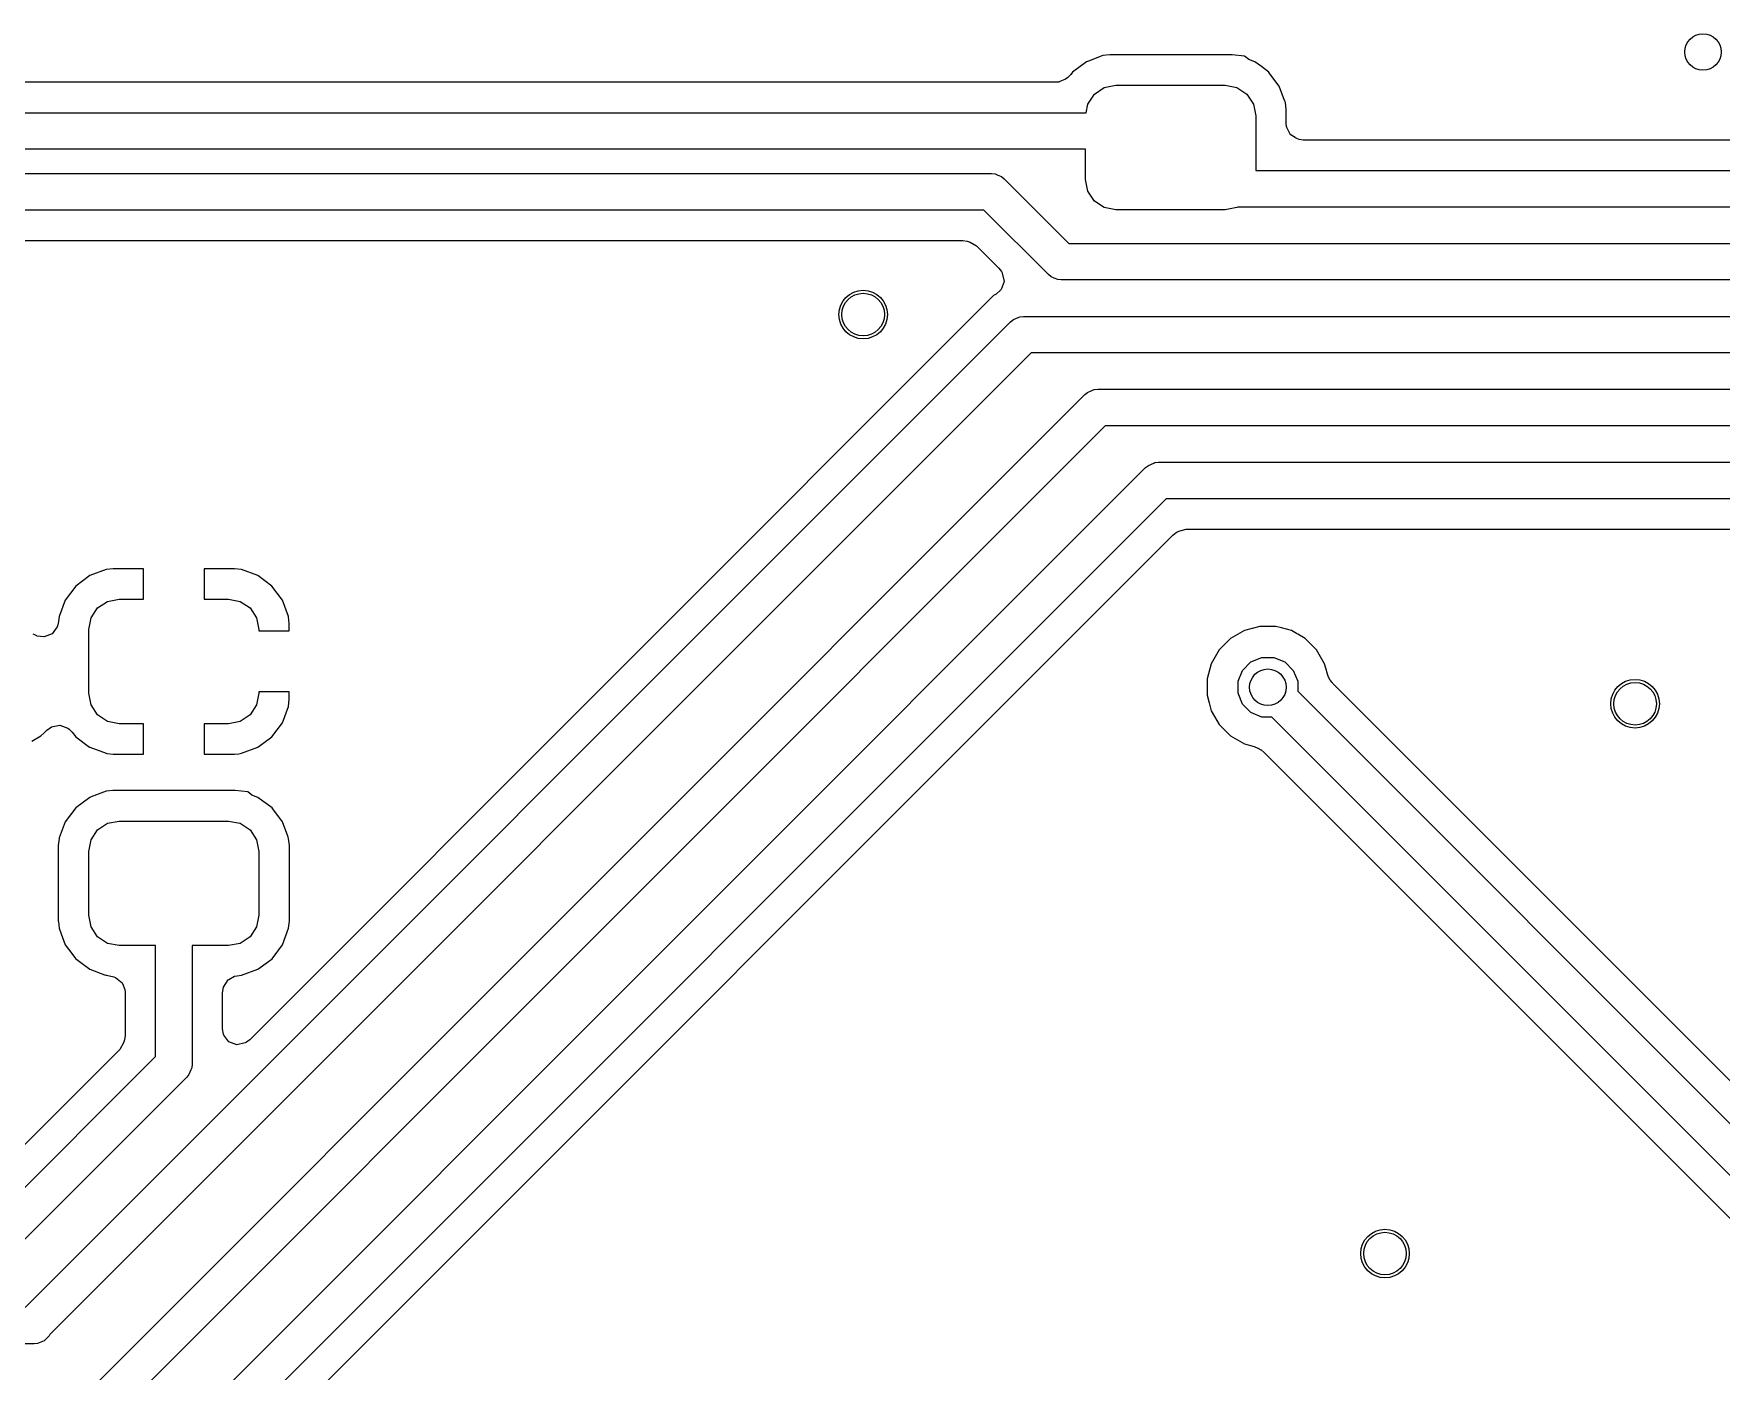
# Model space of a CAD drawing. Header units: inches. Extents: x 0.01 to 5.35, y 0.01 to 3.37.
# Drawn here: x 2.277 to 2.823, y 1.894 to 2.327 of the extents above; entities that cross this region are included whole.
import ezdxf

# ---------------------------------------------------------------- set-up
doc = ezdxf.new("R2010")
doc.units = ezdxf.units.IN
doc.header["$MEASUREMENT"] = 0
doc.layers.add('BLACK', color=250, linetype='CONTINUOUS')

msp = doc.modelspace()

# ---------------------------------------------------------------- linework, layer by layer
at = {"layer": 'BLACK', "linetype": 'CONTINUOUS'}
for p, q in [((2.61786, 2.31771), (2.61333, 2.31431)), ((2.61849, 2.31794), (2.61786, 2.31771)), ((2.61786, 2.31771), (2.61786, 2.31771)), ((2.62317, 2.31969), (2.61849, 2.31794)), ((2.62538, 2.31993), (2.62317, 2.31969)), ((2.62544, 2.31993), (2.62538, 2.31993)), ((2.62552, 2.31994), (2.62544, 2.31993)), ((2.66472, 2.31994), (2.62552, 2.31994)), ((2.62552, 2.31994), (2.62552, 2.31994)), ((2.66483, 2.31994), (2.66472, 2.31994)), ((2.66472, 2.31994), (2.66472, 2.31994)), ((2.66472, 2.31994), (2.66472, 2.31994)), ((2.66502, 2.31991), (2.66483, 2.31994)), ((2.66904, 2.31948), (2.66502, 2.31991)), ((2.67043, 2.31844), (2.66904, 2.31948)), ((2.67238, 2.31771), (2.67043, 2.31844)), ((2.6745, 2.31612), (2.67238, 2.31771)), ((2.67238, 2.31771), (2.67238, 2.31771)), ((2.67238, 2.31771), (2.67238, 2.31771)), ((2.67238, 2.31771), (2.67238, 2.31771)), ((2.61106, 2.31204), (2.60901, 2.31115)), ((2.61178, 2.31258), (2.61106, 2.31204)), ((2.61276, 2.31356), (2.61178, 2.31258)), ((2.61332, 2.31431), (2.61276, 2.31356)), ((2.61333, 2.31431), (2.61332, 2.31431)), ((2.67691, 2.31431), (2.6745, 2.31612)), ((2.67698, 2.31422), (2.67691, 2.31431)), ((2.67691, 2.31431), (2.67691, 2.31431)), ((2.68031, 2.30978), (2.67698, 2.31422)), ((2.608, 2.31104), (1.68139, 2.31104)), ((2.60886, 2.31112), (2.608, 2.31104)), ((2.60901, 2.31115), (2.60886, 2.31112)), ((2.61831, 2.304), (2.62044, 2.3072)), ((2.62044, 2.3072), (2.62364, 2.30933)), ((2.62364, 2.30933), (2.6274, 2.31008)), ((2.6274, 2.31008), (2.66283, 2.31008)), ((2.66283, 2.31008), (2.6666, 2.30933)), ((2.6666, 2.30933), (2.66979, 2.3072)), ((2.66979, 2.3072), (2.67193, 2.304)), ((2.6817, 2.30604), (2.68031, 2.30978)), ((2.68031, 2.30978), (2.68031, 2.30978)), ((2.68031, 2.30978), (2.68031, 2.30978)), ((1.68346, 2.30118), (2.61775, 2.30118)), ((2.61775, 2.30118), (2.61831, 2.304)), ((2.67193, 2.304), (2.67268, 2.30024)), ((2.68212, 2.30491), (2.6817, 2.30604)), ((2.68229, 2.30447), (2.68212, 2.30491)), ((2.68253, 2.30222), (2.68229, 2.30447)), ((2.68254, 2.30212), (2.68253, 2.30222)), ((2.68254, 2.30147), (2.68254, 2.30212)), ((2.68254, 2.30212), (2.68254, 2.30212)), ((2.68254, 2.29775), (2.68254, 2.30147)), ((2.67268, 2.30024), (2.67268, 2.28248)), ((2.68265, 2.29671), (2.68254, 2.29775)), ((2.68272, 2.29641), (2.68265, 2.29671)), ((2.6838, 2.29425), (2.68272, 2.29641)), ((2.68384, 2.2942), (2.6838, 2.29425)), ((2.68543, 2.29318), (2.68384, 2.2942)), ((2.68548, 2.29312), (2.68543, 2.29318)), ((2.68557, 2.29309), (2.68548, 2.29312)), ((2.68616, 2.29271), (2.68557, 2.29309)), ((2.68675, 2.29254), (2.68616, 2.29271)), ((2.68809, 2.29235), (2.68675, 2.29254)), ((2.68812, 2.29234), (2.68809, 2.29235)), ((2.9539, 2.29234), (2.68812, 2.29234)), ((2.61756, 2.28937), (1.68591, 2.28937)), ((2.61756, 2.27957), (2.61756, 2.28937)), ((1.69488, 2.2815), (2.58709, 2.2815)), ((2.58709, 2.2815), (2.58824, 2.28138)), ((2.58824, 2.28138), (2.58912, 2.28102)), ((2.58912, 2.28102), (2.59037, 2.2805)), ((2.59037, 2.2805), (2.59126, 2.27977)), ((2.59126, 2.27977), (2.61215, 2.25888)), ((2.61831, 2.2758), (2.61756, 2.27957)), ((2.67268, 2.28248), (2.96021, 2.28248)), ((2.62044, 2.27261), (2.61831, 2.2758)), ((2.58464, 2.26969), (1.69733, 2.26969)), ((2.60553, 2.2488), (2.58464, 2.26969)), ((2.62364, 2.27047), (2.62044, 2.27261)), ((2.6274, 2.26972), (2.62364, 2.27047)), ((2.66283, 2.26972), (2.6274, 2.26972)), ((2.6666, 2.27047), (2.66283, 2.26972)), ((2.66689, 2.27067), (2.6666, 2.27047)), ((2.96021, 2.27067), (2.66689, 2.27067)), ((1.70385, 2.25982), (2.57783, 2.25982)), ((2.57783, 2.25982), (2.57921, 2.25963)), ((2.57921, 2.25963), (2.5802, 2.25933)), ((2.5802, 2.25933), (2.58228, 2.2581)), ((2.58228, 2.2581), (2.58952, 2.25086)), ((2.61215, 2.25888), (3.1038, 2.25888)), ((2.58952, 2.25086), (2.59035, 2.24975)), ((2.5912, 2.24658), (2.59024, 2.244)), ((2.59035, 2.24975), (2.59056, 2.24936)), ((2.59056, 2.24936), (2.59061, 2.24927)), ((2.59061, 2.24927), (2.5912, 2.24658)), ((2.60642, 2.24806), (2.60553, 2.2488)), ((2.60738, 2.24766), (2.60642, 2.24806)), ((2.60855, 2.24718), (2.60738, 2.24766)), ((2.6097, 2.24707), (2.60855, 2.24718)), ((3.10135, 2.24707), (2.6097, 2.24707)), ((2.5878, 2.24199), (2.34688, 2.00107)), ((2.58857, 2.24243), (2.5878, 2.24199)), ((2.5878, 2.24199), (2.5878, 2.24199)), ((2.59004, 2.24373), (2.58857, 2.24243)), ((2.59024, 2.244), (2.59004, 2.24373)), ((2.59024, 2.244), (2.59024, 2.244)), ((2.27417, 1.91441), (2.5933, 2.23355)), ((2.5933, 2.23355), (2.5942, 2.23428)), ((2.5942, 2.23428), (2.5957, 2.2349)), ((2.5957, 2.2349), (2.59633, 2.23516)), ((2.59633, 2.23516), (2.59748, 2.23528)), ((2.59748, 2.23528), (3.08628, 2.23528)), ((2.59993, 2.22346), (2.28208, 1.90562)), ((3.08628, 2.22346), (2.59993, 2.22346)), ((2.26275, 1.85535), (2.61732, 2.20992)), ((2.61732, 2.20992), (2.61822, 2.21066)), ((2.61822, 2.21066), (2.61959, 2.21123)), ((2.61959, 2.21123), (2.62034, 2.21154)), ((2.62034, 2.21154), (2.6215, 2.21165)), ((2.6215, 2.21165), (3.12359, 2.21165)), ((2.62394, 2.19984), (2.26937, 1.84527)), ((3.12359, 2.19984), (2.62394, 2.19984)), ((2.28661, 1.83591), (2.63701, 2.1863)), ((2.63701, 2.1863), (2.6379, 2.18704)), ((2.6379, 2.18704), (2.63969, 2.18778)), ((2.63969, 2.18778), (2.64003, 2.18792)), ((2.64003, 2.18792), (2.64118, 2.18803)), ((2.64118, 2.18803), (3.14525, 2.18803)), ((2.64363, 2.17622), (2.29669, 1.82929)), ((3.14525, 2.17622), (2.64363, 2.17622)), ((2.30828, 1.82692), (2.64579, 2.16443)), ((2.64579, 2.16443), (2.6469, 2.16526)), ((2.6469, 2.16526), (2.64781, 2.16576)), ((2.64781, 2.16576), (2.65015, 2.16636)), ((2.65015, 2.16636), (3.05271, 2.16636)), ((2.30268, 2.15358), (2.30034, 2.15333)), ((2.31244, 2.15358), (2.30268, 2.15358)), ((2.31244, 2.14374), (2.31244, 2.15358)), ((2.34188, 2.15358), (2.33213, 2.15358)), ((2.33213, 2.15358), (2.33213, 2.14374)), ((2.34423, 2.15333), (2.34188, 2.15358)), ((2.34188, 2.15358), (2.34188, 2.15358)), ((2.2905, 2.14796), (2.28711, 2.14343)), ((2.29504, 2.15135), (2.2905, 2.14796)), ((2.2905, 2.14796), (2.2905, 2.14796)), ((2.30034, 2.15333), (2.29504, 2.15135)), ((2.29504, 2.15135), (2.29504, 2.15135)), ((2.30034, 2.15333), (2.30034, 2.15333)), ((2.34953, 2.15135), (2.34423, 2.15333)), ((2.34423, 2.15333), (2.34423, 2.15333)), ((2.35178, 2.14967), (2.34953, 2.15135)), ((2.34953, 2.15135), (2.34953, 2.15135)), ((2.34953, 2.15135), (2.34953, 2.15135)), ((2.35406, 2.14796), (2.35178, 2.14967)), ((2.35745, 2.14343), (2.35406, 2.14796)), ((2.35406, 2.14796), (2.35406, 2.14796)), ((2.35406, 2.14796), (2.35406, 2.14796)), ((2.28711, 2.14343), (2.28513, 2.13813)), ((2.28711, 2.14343), (2.28711, 2.14343)), ((2.29761, 2.14086), (2.3008, 2.14299)), ((2.3008, 2.14299), (2.30457, 2.14374)), ((2.30457, 2.14374), (2.31244, 2.14374)), ((2.33213, 2.14374), (2.34, 2.14374)), ((2.34, 2.14374), (2.34377, 2.14299)), ((2.34377, 2.14299), (2.34696, 2.14086)), ((2.35943, 2.13813), (2.35745, 2.14343)), ((2.35745, 2.14343), (2.35745, 2.14343)), ((2.28513, 2.13812), (2.28496, 2.13649)), ((2.28513, 2.13813), (2.28513, 2.13812)), ((2.28513, 2.13812), (2.28513, 2.13812)), ((2.29472, 2.1339), (2.29547, 2.13766)), ((2.29547, 2.13766), (2.29761, 2.14086)), ((2.34696, 2.14086), (2.34909, 2.13766)), ((2.34909, 2.13766), (2.34984, 2.1339)), ((2.35943, 2.13812), (2.35943, 2.13813)), ((2.35945, 2.13794), (2.35943, 2.13812)), ((2.35968, 2.13578), (2.35945, 2.13794)), ((2.27723, 2.13214), (2.27673, 2.13243)), ((2.27794, 2.1318), (2.27723, 2.13214)), ((2.27801, 2.13178), (2.27794, 2.1318)), ((2.28015, 2.13148), (2.27801, 2.13178)), ((2.28285, 2.13249), (2.28029, 2.13149)), ((2.28447, 2.13472), (2.28285, 2.13249)), ((2.2847, 2.13537), (2.28447, 2.13472)), ((2.28496, 2.13649), (2.2847, 2.13537)), ((2.29472, 2.11323), (2.29472, 2.1339)), ((2.34984, 2.1339), (2.34984, 2.13341)), ((2.34984, 2.13341), (2.35968, 2.13341)), ((2.35968, 2.13578), (2.35968, 2.13578)), ((2.35968, 2.13578), (2.35968, 2.13578)), ((2.35968, 2.13341), (2.35968, 2.13578)), ((2.66901, 2.13356), (2.66452, 2.13096)), ((2.67402, 2.1349), (2.66901, 2.13356)), ((2.66901, 2.13356), (2.66901, 2.13356)), ((2.67921, 2.1349), (2.67402, 2.1349)), ((2.68108, 2.1344), (2.67921, 2.1349)), ((2.67921, 2.1349), (2.67921, 2.1349)), ((2.68422, 2.13356), (2.68108, 2.1344)), ((2.68108, 2.1344), (2.68108, 2.1344)), ((2.68586, 2.13261), (2.68422, 2.13356)), ((2.68628, 2.13237), (2.68586, 2.13261)), ((2.68871, 2.13096), (2.68628, 2.13237)), ((2.28029, 2.13149), (2.28015, 2.13148)), ((2.28029, 2.13149), (2.28029, 2.13149)), ((2.28029, 2.13149), (2.28029, 2.13149)), ((2.66085, 2.1273), (2.65825, 2.1228)), ((2.66451, 2.13096), (2.66085, 2.1273)), ((2.66085, 2.1273), (2.66085, 2.1273)), ((2.66085, 2.1273), (2.66085, 2.1273)), ((2.66452, 2.13096), (2.66451, 2.13096)), ((2.66452, 2.13096), (2.66452, 2.13096)), ((2.69238, 2.1273), (2.68871, 2.13096)), ((2.69498, 2.1228), (2.69238, 2.1273)), ((2.65825, 2.1228), (2.65695, 2.11793)), ((2.65825, 2.1228), (2.65825, 2.1228)), ((2.65825, 2.1228), (2.65825, 2.1228)), ((2.66696, 2.11712), (2.66843, 2.12067)), ((2.66843, 2.12067), (2.67115, 2.12338)), ((2.67115, 2.12338), (2.67469, 2.12485)), ((2.67469, 2.12485), (2.67853, 2.12485)), ((2.67853, 2.12485), (2.68208, 2.12338)), ((2.68208, 2.12338), (2.6848, 2.12067)), ((2.6848, 2.12067), (2.68627, 2.11712)), ((2.69536, 2.12137), (2.69498, 2.1228)), ((2.69589, 2.11939), (2.69536, 2.12137)), ((2.65692, 2.11784), (2.65691, 2.11779)), ((2.65691, 2.11779), (2.65691, 2.1126)), ((2.65695, 2.11793), (2.65692, 2.11784)), ((2.66696, 2.11328), (2.66696, 2.11712)), ((2.68627, 2.11712), (2.68627, 2.1139)), ((2.69612, 2.11873), (2.69589, 2.11939)), ((2.69614, 2.11868), (2.69612, 2.11873)), ((2.69683, 2.11754), (2.69614, 2.11868)), ((2.69694, 2.1174), (2.69683, 2.11754)), ((2.69744, 2.11669), (2.69694, 2.1174)), ((2.69756, 2.11661), (2.69744, 2.11669)), ((2.6977, 2.11641), (2.69756, 2.11661)), ((3.03648, 1.77763), (2.6977, 2.11641)), ((2.29547, 2.10946), (2.29472, 2.11323)), ((2.34984, 2.11323), (2.34909, 2.10946)), ((2.35968, 2.11372), (2.34984, 2.11372)), ((2.34984, 2.11372), (2.34984, 2.11323)), ((2.35943, 2.109), (2.35956, 2.11015)), ((2.35956, 2.11015), (2.35968, 2.11134)), ((2.35968, 2.11134), (2.35968, 2.11135)), ((2.35968, 2.11135), (2.35968, 2.11372)), ((2.65691, 2.1126), (2.65757, 2.11015)), ((2.65757, 2.11015), (2.65757, 2.11015)), ((2.65757, 2.11015), (2.65757, 2.11015)), ((2.65757, 2.11015), (2.65825, 2.10759)), ((2.66843, 2.10973), (2.66696, 2.11328)), ((2.67115, 2.10701), (2.66843, 2.10973)), ((2.68627, 2.1139), (3.03118, 1.76898)), ((2.29761, 2.10627), (2.29547, 2.10946)), ((2.3008, 2.10414), (2.29761, 2.10627)), ((2.34696, 2.10627), (2.34377, 2.10414)), ((2.34909, 2.10946), (2.34696, 2.10627)), ((2.35745, 2.1037), (2.35943, 2.109)), ((2.35943, 2.109), (2.35943, 2.109)), ((2.65825, 2.10759), (2.6593, 2.10577)), ((2.6593, 2.10577), (2.66085, 2.1031)), ((2.67469, 2.10554), (2.67115, 2.10701)), ((2.67792, 2.10554), (2.67469, 2.10554)), ((3.0211, 1.76236), (2.67792, 2.10554)), ((2.27631, 2.09772), (2.27926, 2.09943)), ((2.27926, 2.09943), (2.28028, 2.10045)), ((2.28028, 2.10045), (2.2811, 2.10126)), ((2.2811, 2.10126), (2.28221, 2.1021)), ((2.28221, 2.1021), (2.28269, 2.10236)), ((2.28269, 2.10236), (2.28538, 2.10294)), ((2.28538, 2.10294), (2.28796, 2.10198)), ((2.28796, 2.10198), (2.28839, 2.10165)), ((2.28839, 2.10165), (2.28938, 2.10067)), ((2.28938, 2.10067), (2.2905, 2.09917)), ((2.2905, 2.09917), (2.29496, 2.09583)), ((2.30457, 2.10339), (2.3008, 2.10414)), ((2.31244, 2.10339), (2.30457, 2.10339)), ((2.31244, 2.09354), (2.31244, 2.10339)), ((2.34, 2.10339), (2.33213, 2.10339)), ((2.33213, 2.10339), (2.33213, 2.09354)), ((2.34377, 2.10414), (2.34, 2.10339)), ((2.34953, 2.09577), (2.35406, 2.09917)), ((2.35406, 2.09917), (2.35745, 2.1037)), ((2.35406, 2.09917), (2.35406, 2.09917)), ((2.35745, 2.1037), (2.35745, 2.1037)), ((2.66085, 2.1031), (2.66452, 2.09943)), ((2.66452, 2.09943), (2.66901, 2.09683)), ((2.29496, 2.09583), (2.29504, 2.09577)), ((2.29504, 2.09577), (2.29504, 2.09577)), ((2.29504, 2.09577), (2.30034, 2.0938)), ((2.30034, 2.0938), (2.30034, 2.0938)), ((2.30034, 2.0938), (2.30061, 2.09377)), ((2.30061, 2.09377), (2.30268, 2.09354)), ((2.30268, 2.09354), (2.30268, 2.09354)), ((2.30268, 2.09354), (2.30268, 2.09354)), ((2.30268, 2.09354), (2.31244, 2.09354)), ((2.33213, 2.09354), (2.34188, 2.09354)), ((2.34188, 2.09354), (2.34329, 2.09369)), ((2.34188, 2.09354), (2.34188, 2.09354)), ((2.34188, 2.09354), (2.34188, 2.09354)), ((2.34329, 2.09369), (2.34423, 2.0938)), ((2.34423, 2.0938), (2.34953, 2.09577)), ((2.34423, 2.0938), (2.34423, 2.0938)), ((2.34953, 2.09577), (2.34953, 2.09577)), ((2.66901, 2.09683), (2.66901, 2.09683)), ((2.66901, 2.09683), (2.66901, 2.09683)), ((2.66901, 2.09683), (2.67214, 2.096)), ((2.67214, 2.096), (2.67331, 2.09551)), ((2.67331, 2.09551), (2.67438, 2.09489)), ((2.67438, 2.09489), (2.67439, 2.09489)), ((2.67439, 2.09489), (2.6754, 2.09411)), ((2.6754, 2.09411), (2.84249, 1.92702)), ((2.29503, 2.07952), (2.29049, 2.07612)), ((2.29546, 2.07968), (2.29503, 2.07952)), ((2.29503, 2.07952), (2.29503, 2.07952)), ((2.30034, 2.0815), (2.29546, 2.07968)), ((2.30045, 2.08151), (2.30034, 2.0815)), ((2.30254, 2.08174), (2.30045, 2.08151)), ((2.30261, 2.08175), (2.30254, 2.08174)), ((2.30268, 2.08175), (2.30261, 2.08175)), ((2.34188, 2.08175), (2.30268, 2.08175)), ((2.30268, 2.08175), (2.30268, 2.08175)), ((2.34189, 2.08175), (2.34188, 2.08175)), ((2.34188, 2.08175), (2.34188, 2.08175)), ((2.342, 2.08175), (2.34189, 2.08175)), ((2.34219, 2.08172), (2.342, 2.08175)), ((2.3462, 2.08129), (2.34219, 2.08172)), ((2.34759, 2.08025), (2.3462, 2.08129)), ((2.34954, 2.07952), (2.34759, 2.08025)), ((2.35109, 2.07836), (2.34954, 2.07952)), ((2.34954, 2.07952), (2.34954, 2.07952)), ((2.34954, 2.07952), (2.34954, 2.07952)), ((2.34954, 2.07952), (2.34954, 2.07952)), ((2.35408, 2.07612), (2.35109, 2.07836)), ((2.28709, 2.07159), (2.28518, 2.06647)), ((2.29049, 2.07612), (2.28709, 2.07159)), ((2.28709, 2.07159), (2.28709, 2.07159)), ((2.28709, 2.07159), (2.28709, 2.07159)), ((2.29049, 2.07612), (2.29049, 2.07612)), ((2.3008, 2.07114), (2.30457, 2.07189)), ((2.30457, 2.07189), (2.34, 2.07189)), ((2.34, 2.07189), (2.34377, 2.07114)), ((2.35431, 2.07581), (2.35408, 2.07612)), ((2.35408, 2.07612), (2.35408, 2.07612)), ((2.35747, 2.07159), (2.35431, 2.07581)), ((2.35919, 2.06699), (2.35747, 2.07159)), ((2.35747, 2.07159), (2.35747, 2.07159)), ((2.35747, 2.07159), (2.35747, 2.07159)), ((2.28511, 2.06628), (2.28486, 2.06393)), ((2.28518, 2.06647), (2.28511, 2.06628)), ((2.28518, 2.06647), (2.28518, 2.06647)), ((2.29547, 2.06581), (2.29761, 2.06901)), ((2.29761, 2.06901), (2.3008, 2.07114)), ((2.34377, 2.07114), (2.34696, 2.06901)), ((2.34696, 2.06901), (2.34909, 2.06581)), ((2.3593, 2.06668), (2.35919, 2.06699)), ((2.35945, 2.06628), (2.3593, 2.06668)), ((2.3597, 2.06393), (2.35945, 2.06628)), ((2.28486, 2.06393), (2.28486, 2.06393)), ((2.28486, 2.06393), (2.28486, 2.06393)), ((2.28486, 2.06393), (2.28486, 2.03949)), ((2.29472, 2.06205), (2.29547, 2.06581)), ((2.29472, 2.04138), (2.29472, 2.06205)), ((2.34909, 2.06581), (2.34984, 2.06205)), ((2.34984, 2.06205), (2.34984, 2.04138)), ((2.3597, 2.03949), (2.3597, 2.06393)), ((2.28486, 2.03949), (2.28487, 2.03942)), ((2.28487, 2.03942), (2.28488, 2.03935)), ((2.28488, 2.03935), (2.28511, 2.03715)), ((2.29547, 2.03761), (2.29472, 2.04138)), ((2.34984, 2.04138), (2.34909, 2.03761)), ((2.35945, 2.03715), (2.3597, 2.03949)), ((2.28511, 2.03715), (2.2858, 2.03531)), ((2.2858, 2.03531), (2.28709, 2.03184)), ((2.29761, 2.03442), (2.29547, 2.03761)), ((2.3008, 2.03228), (2.29761, 2.03442)), ((2.34696, 2.03442), (2.34377, 2.03228)), ((2.34909, 2.03761), (2.34696, 2.03442)), ((2.35747, 2.03184), (2.35945, 2.03715)), ((2.28709, 2.03184), (2.28709, 2.03184)), ((2.28709, 2.03184), (2.28818, 2.03039)), ((2.28818, 2.03039), (2.29049, 2.0273)), ((2.30457, 2.03154), (2.3008, 2.03228)), ((2.31638, 2.03154), (2.30457, 2.03154)), ((2.31638, 1.9956), (2.31638, 2.03154)), ((2.34, 2.03154), (2.32819, 2.03154)), ((2.32819, 2.03154), (2.32819, 1.99315)), ((2.34377, 2.03228), (2.34, 2.03154)), ((2.35408, 2.0273), (2.35747, 2.03184)), ((2.29049, 2.0273), (2.29049, 2.0273)), ((2.29049, 2.0273), (2.29126, 2.02672)), ((2.29126, 2.02672), (2.29503, 2.02391)), ((2.29503, 2.02391), (2.29503, 2.02391)), ((2.29503, 2.02391), (2.29982, 2.02212)), ((2.34423, 2.02193), (2.34954, 2.02391)), ((2.34954, 2.02391), (2.35292, 2.02644)), ((2.34954, 2.02391), (2.34954, 2.02391)), ((2.34954, 2.02391), (2.34954, 2.02391)), ((2.35292, 2.02644), (2.35408, 2.0273)), ((2.29982, 2.02212), (2.30003, 2.02204)), ((2.30003, 2.02204), (2.30034, 2.02193)), ((2.30034, 2.02193), (2.30146, 2.0218)), ((2.30146, 2.0218), (2.3028, 2.02146)), ((2.3028, 2.02146), (2.30337, 2.02123)), ((2.30337, 2.02123), (2.30551, 2.0195)), ((2.30551, 2.0195), (2.30563, 2.01933)), ((2.30563, 2.01933), (2.30644, 2.01732)), ((2.30644, 2.01732), (2.30645, 2.01726)), ((2.30645, 2.01726), (2.30652, 2.01648)), ((2.33805, 2.01617), (2.33825, 2.01755)), ((2.33825, 2.01755), (2.33842, 2.01814)), ((2.33842, 2.01814), (2.33991, 2.02045)), ((2.33991, 2.02045), (2.33992, 2.02046)), ((2.33992, 2.02046), (2.34007, 2.02059)), ((2.34007, 2.02059), (2.34197, 2.02161)), ((2.34197, 2.02161), (2.34203, 2.02163)), ((2.34203, 2.02163), (2.3428, 2.02177)), ((2.3428, 2.02177), (2.34423, 2.02193)), ((2.30652, 2.01648), (2.30652, 2.0024)), ((2.33805, 2.00459), (2.33805, 2.01617)), ((2.30632, 2.00103), (2.30603, 2.00004)), ((2.30652, 2.0024), (2.30632, 2.00103)), ((2.33836, 2.00289), (2.33805, 2.00459)), ((2.33846, 2.0026), (2.33836, 2.00289)), ((2.34011, 2.0004), (2.33846, 2.0026)), ((2.34269, 1.99944), (2.34011, 2.0004)), ((2.34688, 2.00107), (2.34577, 2.00024)), ((2.30479, 1.99796), (2.26003, 1.95319)), ((2.26254, 1.94176), (2.31638, 1.9956)), ((2.30603, 2.00004), (2.30479, 1.99796)), ((2.34538, 2.00002), (2.34269, 1.99944)), ((2.34577, 2.00024), (2.34538, 2.00002)), ((2.32719, 1.98987), (2.32646, 1.98897)), ((2.32781, 1.99135), (2.32719, 1.98987)), ((2.32808, 1.992), (2.32781, 1.99135)), ((2.32819, 1.99315), (2.32808, 1.992)), ((2.32646, 1.98897), (2.27089, 1.93341)), ((2.27701, 1.9026), (2.21205, 1.9026)), ((2.27816, 1.90271), (2.27701, 1.9026)), ((2.28029, 1.90359), (2.27816, 1.90271)), ((2.28192, 1.90522), (2.28029, 1.90359)), ((2.28208, 1.90562), (2.28192, 1.90522))]:
    msp.add_line(p, q, dxfattribs=at)
at = {"layer": 'BLACK'}
for centre, radius in [((2.81754, 2.32086), 0.00591), ((2.54554, 2.23586), 0.00787), ((2.67661, 2.1152), 0.00591), ((2.79554, 2.10986), 0.00787), ((2.71454, 1.93186), 0.00787)]:
    msp.add_circle(centre, radius, dxfattribs=at)
at = {"layer": 'WHITE'}
for centre, radius in [((2.81754, 2.32086), 0.00591), ((2.54554, 2.23586), 0.00689), ((2.67661, 2.1152), 0.00591), ((2.79554, 2.10986), 0.00689), ((2.71454, 1.93186), 0.00689)]:
    msp.add_circle(centre, radius, dxfattribs=at)

doc.saveas('drawing.dxf')
